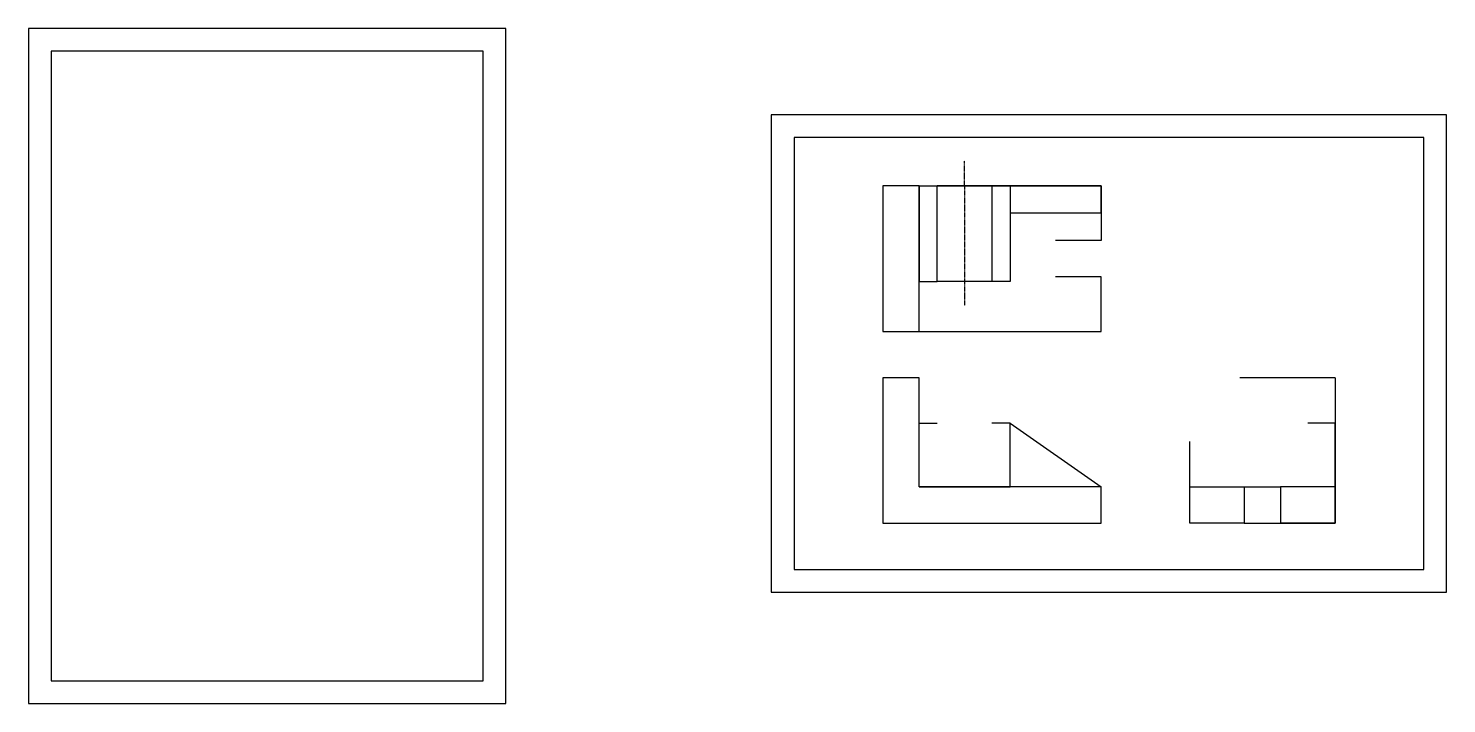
# Model space of a CAD drawing. Header units: inches. Extents: x 0 to 624, y 0 to 297.
import ezdxf

# ---------------------------------------------------------------- set-up
doc = ezdxf.new("R2010")
doc.units = ezdxf.units.IN
doc.header["$MEASUREMENT"] = 0
doc.linetypes.add('HIDDEN2', pattern=[0.1875, 0.125, -0.0625])
doc.layers.add('Center Lines', color=10, linetype='HIDDEN2')
doc.layers.add('Fv Sv Tv', color=110, linetype='Continuous')
doc.layers.add('Visible Line', color=7, linetype='Continuous', true_color=0xfabb85)

msp = doc.modelspace()

# ---------------------------------------------------------------- linework, layer by layer
for points in [[(0, 0), (210, 0), (210, 297), (0, 297)], [(10, 10), (200, 10), (200, 287), (10, 287)], [(623.72, 49.03), (623.72, 259.03), (326.72, 259.03), (326.72, 49.03)], [(613.72, 59.03), (613.72, 249.03), (336.72, 249.03), (336.72, 59.03)]]:
    msp.add_lwpolyline(points, close=True)
at = {"layer": 'Center Lines'}
for p, q in [((411.72, 227.69), (411.72, 238.8)), ((411.72, 227.69), (411.72, 185.69)), ((411.72, 185.69), (411.72, 175.06))]:
    msp.add_line(p, q, dxfattribs=at)
at = {"layer": 'Fv Sv Tv'}
for p, q in [((375.72, 227.69), (375.72, 163.69)), ((391.72, 227.69), (375.72, 227.69)), ((391.72, 163.69), (391.72, 227.69)), ((391.72, 227.69), (391.72, 185.69)), ((391.72, 227.69), (399.72, 227.69)), ((399.72, 185.69), (399.72, 227.69)), ((399.72, 227.69), (423.72, 227.69)), ((423.72, 227.69), (423.72, 185.69)), ((423.72, 227.69), (431.72, 227.69)), ((431.72, 227.69), (431.72, 185.69)), ((431.72, 227.69), (471.72, 227.69)), ((471.72, 227.69), (471.72, 215.69)), ((471.72, 215.69), (431.72, 215.69)), ((471.72, 215.69), (471.72, 203.69)), ((471.72, 203.69), (451.72, 203.69)), ((471.72, 187.69), (451.72, 187.69)), ((471.72, 163.69), (471.72, 187.69)), ((391.72, 185.69), (399.72, 185.69)), ((423.72, 185.69), (399.72, 185.69)), ((431.72, 185.69), (423.72, 185.69)), ((375.72, 163.69), (391.72, 163.69)), ((391.72, 163.69), (471.72, 163.69)), ((391.72, 143.36), (375.72, 143.36)), ((375.72, 143.36), (375.72, 79.36)), ((391.72, 95.36), (391.72, 143.36)), ((574.72, 143.36), (532.72, 143.36)), ((574.72, 143.36), (574.72, 119.42)), ((391.72, 95.36), (391.72, 123.36)), ((391.72, 123.36), (399.72, 123.36)), ((431.72, 123.36), (423.72, 123.36)), ((431.72, 95.36), (431.72, 123.36)), ((431.72, 123.36), (471.72, 95.36)), ((574.72, 123.36), (562.72, 123.36)), ((574.72, 95.36), (574.72, 123.36)), ((510.72, 95.36), (510.72, 115.36)), ((471.72, 95.36), (391.72, 95.36)), ((391.72, 95.36), (431.72, 95.36)), ((471.72, 79.36), (471.72, 95.36)), ((510.72, 79.36), (510.72, 95.36)), ((510.72, 95.36), (534.72, 95.36)), ((534.72, 95.36), (534.72, 79.36)), ((534.72, 95.36), (550.72, 95.36)), ((574.72, 95.36), (550.72, 95.36)), ((550.72, 95.36), (550.72, 79.36)), ((574.72, 79.36), (574.72, 95.36)), ((375.72, 79.36), (471.72, 79.36)), ((534.72, 79.36), (510.72, 79.36)), ((534.72, 79.36), (550.72, 79.36)), ((550.72, 79.36), (574.72, 79.36))]:
    msp.add_line(p, q, dxfattribs=at)
at = {"layer": 'Visible Line'}
for p, q in [((391.72, 227.69), (375.72, 227.69)), ((471.72, 227.69), (399.72, 227.69)), ((471.72, 215.69), (471.72, 227.69)), ((375.72, 163.69), (391.72, 163.69)), ((391.72, 143.36), (375.72, 143.36)), ((375.72, 143.36), (375.72, 79.36)), ((574.72, 123.36), (574.72, 79.36)), ((471.72, 79.36), (471.72, 95.36)), ((510.72, 79.36), (510.72, 95.36)), ((375.72, 79.36), (471.72, 79.36)), ((534.72, 79.36), (510.72, 79.36)), ((574.72, 79.36), (550.72, 79.36))]:
    msp.add_line(p, q, dxfattribs=at)

doc.saveas('drawing.dxf')
